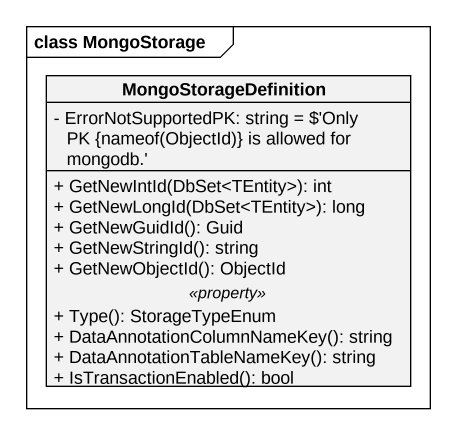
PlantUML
@startuml
mainframe class MongoStorage
hide circle
hide empty members
skinparam classAttributeIconSize 0
class MongoStorageDefinition {
  {field} - ErrorNotSupportedPK: string = $'Only PK {nameof(ObjectId)} is allowed for mongodb.'
  --
  + GetNewIntId(DbSet<TEntity>): int
  + GetNewLongId(DbSet<TEntity>): long
  + GetNewGuidId(): Guid
  + GetNewStringId(): string
  + GetNewObjectId(): ObjectId
  .. <<property>> ..
  + Type(): StorageTypeEnum
  + DataAnnotationColumnNameKey(): string
  + DataAnnotationTableNameKey(): string
  + IsTransactionEnabled(): bool
}
@enduml
